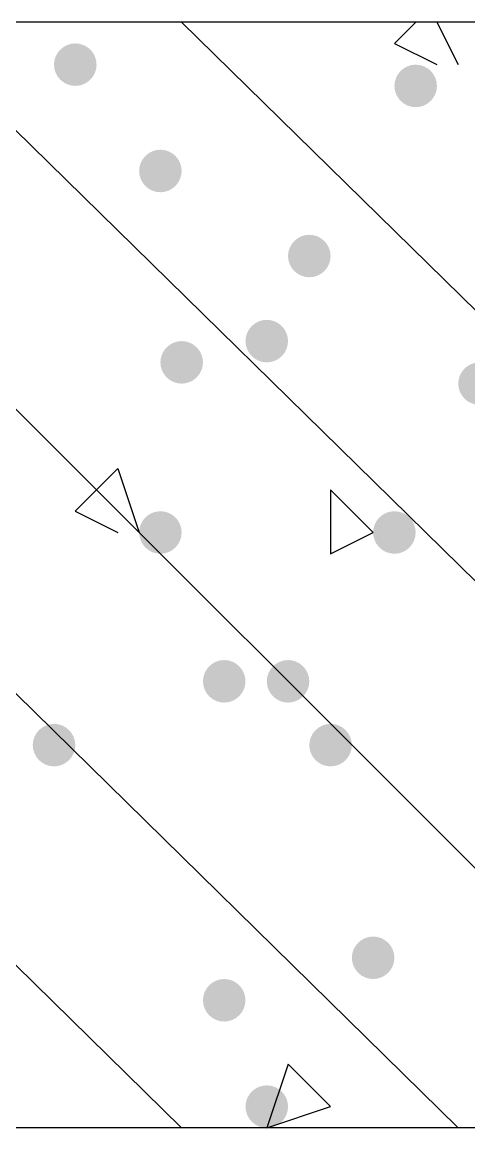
# Model space of a CAD drawing. Header units: inches. Extents: x 11 to 286, y 6 to 196.
# Drawn here: x 106.165 to 107.054, y 91.75 to 93.952 of the extents above; entities that cross this region are included whole.
import ezdxf

# ---------------------------------------------------------------- set-up
doc = ezdxf.new("R2010")
doc.units = ezdxf.units.IN
doc.header["$MEASUREMENT"] = 0
doc.layers.add('PDF_几何图形', color=7, linetype='Continuous')
doc.layers.add('PDF_实体填充', color=7, linetype='Continuous', true_color=0xffffff)

msp = doc.modelspace()

# ---------------------------------------------------------------- hatches: boundary and pattern name
at = {"layer": 'PDF_实体填充', "transparency": 33554559}
h = msp.add_hatch(color=7, dxfattribs=at)
edge = h.paths.add_edge_path(flags=0)
edge.add_spline(control_points=[(106.3131, 93.8671), (106.3131, 93.8438), (106.2941, 93.8248), (106.2708, 93.8248)], knot_values=[0, 0, 0, 0, 1, 1, 1, 1], degree=3, periodic=0)
edge.add_spline(control_points=[(106.2708, 93.8248), (106.2475, 93.8248), (106.2284, 93.8438), (106.2284, 93.8671)], knot_values=[0, 0, 0, 0, 1, 1, 1, 1], degree=3, periodic=0)
edge.add_line((106.2284, 93.8671), (106.2284, 93.8671))
edge.add_spline(control_points=[(106.2284, 93.8671), (106.2284, 93.8904), (106.2475, 93.9094), (106.2708, 93.9094)], knot_values=[0, 0, 0, 0, 1, 1, 1, 1], degree=3, periodic=0)
edge.add_spline(control_points=[(106.2708, 93.9094), (106.2941, 93.9094), (106.3131, 93.8904), (106.3131, 93.8671)], knot_values=[0, 0, 0, 0, 1, 1, 1, 1], degree=3, periodic=0)
edge.add_line((106.3131, 93.8671), (106.3131, 93.8671))
edge.add_line((106.3131, 93.8671), (106.3131, 93.8671))
h = msp.add_hatch(color=7, dxfattribs=at)
edge = h.paths.add_edge_path(flags=0)
edge.add_spline(control_points=[(106.9904, 93.8248), (106.9904, 93.8015), (106.9714, 93.7824), (106.9481, 93.7824)], knot_values=[0, 0, 0, 0, 1, 1, 1, 1], degree=3, periodic=0)
edge.add_spline(control_points=[(106.9481, 93.7824), (106.9248, 93.7824), (106.9058, 93.8015), (106.9058, 93.8248)], knot_values=[0, 0, 0, 0, 1, 1, 1, 1], degree=3, periodic=0)
edge.add_line((106.9058, 93.8248), (106.9058, 93.8248))
edge.add_spline(control_points=[(106.9058, 93.8248), (106.9058, 93.8481), (106.9248, 93.8671), (106.9481, 93.8671)], knot_values=[0, 0, 0, 0, 1, 1, 1, 1], degree=3, periodic=0)
edge.add_spline(control_points=[(106.9481, 93.8671), (106.9714, 93.8671), (106.9904, 93.8481), (106.9904, 93.8248)], knot_values=[0, 0, 0, 0, 1, 1, 1, 1], degree=3, periodic=0)
edge.add_line((106.9904, 93.8248), (106.9904, 93.8248))
edge.add_line((106.9904, 93.8248), (106.9904, 93.8248))
h = msp.add_hatch(color=7, dxfattribs=at)
edge = h.paths.add_edge_path(flags=0)
edge.add_spline(control_points=[(106.4824, 93.6554), (106.4824, 93.6322), (106.4634, 93.6131), (106.4401, 93.6131)], knot_values=[0, 0, 0, 0, 1, 1, 1, 1], degree=3, periodic=0)
edge.add_spline(control_points=[(106.4401, 93.6131), (106.4168, 93.6131), (106.3978, 93.6322), (106.3978, 93.6554)], knot_values=[0, 0, 0, 0, 1, 1, 1, 1], degree=3, periodic=0)
edge.add_line((106.3978, 93.6554), (106.3978, 93.6554))
edge.add_spline(control_points=[(106.3978, 93.6554), (106.3978, 93.6787), (106.4168, 93.6978), (106.4401, 93.6978)], knot_values=[0, 0, 0, 0, 1, 1, 1, 1], degree=3, periodic=0)
edge.add_spline(control_points=[(106.4401, 93.6978), (106.4634, 93.6978), (106.4824, 93.6787), (106.4824, 93.6554)], knot_values=[0, 0, 0, 0, 1, 1, 1, 1], degree=3, periodic=0)
edge.add_line((106.4824, 93.6554), (106.4824, 93.6554))
edge.add_line((106.4824, 93.6554), (106.4824, 93.6554))
h = msp.add_hatch(color=7, dxfattribs=at)
edge = h.paths.add_edge_path(flags=0)
edge.add_spline(control_points=[(106.7788, 93.4861), (106.7788, 93.4628), (106.7597, 93.4438), (106.7364, 93.4438)], knot_values=[0, 0, 0, 0, 1, 1, 1, 1], degree=3, periodic=0)
edge.add_spline(control_points=[(106.7364, 93.4438), (106.7132, 93.4438), (106.6941, 93.4628), (106.6941, 93.4861)], knot_values=[0, 0, 0, 0, 1, 1, 1, 1], degree=3, periodic=0)
edge.add_line((106.6941, 93.4861), (106.6941, 93.4861))
edge.add_spline(control_points=[(106.6941, 93.4861), (106.6941, 93.5094), (106.7132, 93.5284), (106.7364, 93.5284)], knot_values=[0, 0, 0, 0, 1, 1, 1, 1], degree=3, periodic=0)
edge.add_spline(control_points=[(106.7364, 93.5284), (106.7597, 93.5284), (106.7788, 93.5094), (106.7788, 93.4861)], knot_values=[0, 0, 0, 0, 1, 1, 1, 1], degree=3, periodic=0)
edge.add_line((106.7788, 93.4861), (106.7788, 93.4861))
edge.add_line((106.7788, 93.4861), (106.7788, 93.4861))
h = msp.add_hatch(color=7, dxfattribs=at)
edge = h.paths.add_edge_path(flags=0)
edge.add_spline(control_points=[(106.6941, 93.3168), (106.6941, 93.2935), (106.6751, 93.2744), (106.6518, 93.2744)], knot_values=[0, 0, 0, 0, 1, 1, 1, 1], degree=3, periodic=0)
edge.add_spline(control_points=[(106.6518, 93.2744), (106.6285, 93.2744), (106.6094, 93.2935), (106.6094, 93.3168)], knot_values=[0, 0, 0, 0, 1, 1, 1, 1], degree=3, periodic=0)
edge.add_line((106.6094, 93.3168), (106.6094, 93.3168))
edge.add_spline(control_points=[(106.6094, 93.3168), (106.6094, 93.3401), (106.6285, 93.3591), (106.6518, 93.3591)], knot_values=[0, 0, 0, 0, 1, 1, 1, 1], degree=3, periodic=0)
edge.add_spline(control_points=[(106.6518, 93.3591), (106.6751, 93.3591), (106.6941, 93.3401), (106.6941, 93.3168)], knot_values=[0, 0, 0, 0, 1, 1, 1, 1], degree=3, periodic=0)
edge.add_line((106.6941, 93.3168), (106.6941, 93.3168))
edge.add_line((106.6941, 93.3168), (106.6941, 93.3168))
h = msp.add_hatch(color=7, dxfattribs=at)
edge = h.paths.add_edge_path(flags=0)
edge.add_spline(control_points=[(106.5248, 93.2744), (106.5248, 93.2512), (106.5057, 93.2321), (106.4824, 93.2321)], knot_values=[0, 0, 0, 0, 1, 1, 1, 1], degree=3, periodic=0)
edge.add_spline(control_points=[(106.4824, 93.2321), (106.4592, 93.2321), (106.4401, 93.2512), (106.4401, 93.2744)], knot_values=[0, 0, 0, 0, 1, 1, 1, 1], degree=3, periodic=0)
edge.add_line((106.4401, 93.2744), (106.4401, 93.2744))
edge.add_spline(control_points=[(106.4401, 93.2744), (106.4401, 93.2977), (106.4592, 93.3168), (106.4824, 93.3168)], knot_values=[0, 0, 0, 0, 1, 1, 1, 1], degree=3, periodic=0)
edge.add_spline(control_points=[(106.4824, 93.3168), (106.5057, 93.3168), (106.5248, 93.2977), (106.5248, 93.2744)], knot_values=[0, 0, 0, 0, 1, 1, 1, 1], degree=3, periodic=0)
edge.add_line((106.5248, 93.2744), (106.5248, 93.2744))
edge.add_line((106.5248, 93.2744), (106.5248, 93.2744))
h = msp.add_hatch(color=7, dxfattribs=at)
edge = h.paths.add_edge_path(flags=0)
edge.add_spline(control_points=[(107.1174, 93.2321), (107.1174, 93.2088), (107.0984, 93.1898), (107.0751, 93.1898)], knot_values=[0, 0, 0, 0, 1, 1, 1, 1], degree=3, periodic=0)
edge.add_spline(control_points=[(107.0751, 93.1898), (107.0518, 93.1898), (107.0328, 93.2088), (107.0328, 93.2321)], knot_values=[0, 0, 0, 0, 1, 1, 1, 1], degree=3, periodic=0)
edge.add_line((107.0328, 93.2321), (107.0328, 93.2321))
edge.add_spline(control_points=[(107.0328, 93.2321), (107.0328, 93.2554), (107.0518, 93.2744), (107.0751, 93.2744)], knot_values=[0, 0, 0, 0, 1, 1, 1, 1], degree=3, periodic=0)
edge.add_spline(control_points=[(107.0751, 93.2744), (107.0984, 93.2744), (107.1174, 93.2554), (107.1174, 93.2321)], knot_values=[0, 0, 0, 0, 1, 1, 1, 1], degree=3, periodic=0)
edge.add_line((107.1174, 93.2321), (107.1174, 93.2321))
edge.add_line((107.1174, 93.2321), (107.1174, 93.2321))
h = msp.add_hatch(color=7, dxfattribs=at)
edge = h.paths.add_edge_path(flags=0)
edge.add_spline(control_points=[(106.4824, 92.9358), (106.4824, 92.9125), (106.4634, 92.8934), (106.4401, 92.8934)], knot_values=[0, 0, 0, 0, 1, 1, 1, 1], degree=3, periodic=0)
edge.add_spline(control_points=[(106.4401, 92.8934), (106.4168, 92.8934), (106.3978, 92.9125), (106.3978, 92.9358)], knot_values=[0, 0, 0, 0, 1, 1, 1, 1], degree=3, periodic=0)
edge.add_line((106.3978, 92.9358), (106.3978, 92.9358))
edge.add_spline(control_points=[(106.3978, 92.9358), (106.3978, 92.9591), (106.4168, 92.9781), (106.4401, 92.9781)], knot_values=[0, 0, 0, 0, 1, 1, 1, 1], degree=3, periodic=0)
edge.add_spline(control_points=[(106.4401, 92.9781), (106.4634, 92.9781), (106.4824, 92.9591), (106.4824, 92.9358)], knot_values=[0, 0, 0, 0, 1, 1, 1, 1], degree=3, periodic=0)
edge.add_line((106.4824, 92.9358), (106.4824, 92.9358))
edge.add_line((106.4824, 92.9358), (106.4824, 92.9358))
h = msp.add_hatch(color=7, dxfattribs=at)
edge = h.paths.add_edge_path(flags=0)
edge.add_spline(control_points=[(106.9481, 92.9358), (106.9481, 92.9125), (106.9291, 92.8934), (106.9058, 92.8934)], knot_values=[0, 0, 0, 0, 1, 1, 1, 1], degree=3, periodic=0)
edge.add_spline(control_points=[(106.9058, 92.8934), (106.8825, 92.8934), (106.8634, 92.9125), (106.8634, 92.9358)], knot_values=[0, 0, 0, 0, 1, 1, 1, 1], degree=3, periodic=0)
edge.add_line((106.8634, 92.9358), (106.8634, 92.9358))
edge.add_spline(control_points=[(106.8634, 92.9358), (106.8634, 92.9591), (106.8825, 92.9781), (106.9058, 92.9781)], knot_values=[0, 0, 0, 0, 1, 1, 1, 1], degree=3, periodic=0)
edge.add_spline(control_points=[(106.9058, 92.9781), (106.9291, 92.9781), (106.9481, 92.9591), (106.9481, 92.9358)], knot_values=[0, 0, 0, 0, 1, 1, 1, 1], degree=3, periodic=0)
edge.add_line((106.9481, 92.9358), (106.9481, 92.9358))
edge.add_line((106.9481, 92.9358), (106.9481, 92.9358))
h = msp.add_hatch(color=7, dxfattribs=at)
edge = h.paths.add_edge_path(flags=0)
edge.add_spline(control_points=[(106.6094, 92.6394), (106.6094, 92.6162), (106.5904, 92.5971), (106.5671, 92.5971)], knot_values=[0, 0, 0, 0, 1, 1, 1, 1], degree=3, periodic=0)
edge.add_spline(control_points=[(106.5671, 92.5971), (106.5438, 92.5971), (106.5248, 92.6162), (106.5248, 92.6394)], knot_values=[0, 0, 0, 0, 1, 1, 1, 1], degree=3, periodic=0)
edge.add_line((106.5248, 92.6394), (106.5248, 92.6394))
edge.add_spline(control_points=[(106.5248, 92.6394), (106.5248, 92.6627), (106.5438, 92.6818), (106.5671, 92.6818)], knot_values=[0, 0, 0, 0, 1, 1, 1, 1], degree=3, periodic=0)
edge.add_spline(control_points=[(106.5671, 92.6818), (106.5904, 92.6818), (106.6094, 92.6627), (106.6094, 92.6394)], knot_values=[0, 0, 0, 0, 1, 1, 1, 1], degree=3, periodic=0)
edge.add_line((106.6094, 92.6394), (106.6094, 92.6394))
edge.add_line((106.6094, 92.6394), (106.6094, 92.6394))
h = msp.add_hatch(color=7, dxfattribs=at)
edge = h.paths.add_edge_path(flags=0)
edge.add_spline(control_points=[(106.7364, 92.6394), (106.7364, 92.6162), (106.7174, 92.5971), (106.6941, 92.5971)], knot_values=[0, 0, 0, 0, 1, 1, 1, 1], degree=3, periodic=0)
edge.add_spline(control_points=[(106.6941, 92.5971), (106.6708, 92.5971), (106.6518, 92.6162), (106.6518, 92.6394)], knot_values=[0, 0, 0, 0, 1, 1, 1, 1], degree=3, periodic=0)
edge.add_line((106.6518, 92.6394), (106.6518, 92.6394))
edge.add_spline(control_points=[(106.6518, 92.6394), (106.6518, 92.6627), (106.6708, 92.6818), (106.6941, 92.6818)], knot_values=[0, 0, 0, 0, 1, 1, 1, 1], degree=3, periodic=0)
edge.add_spline(control_points=[(106.6941, 92.6818), (106.7174, 92.6818), (106.7364, 92.6627), (106.7364, 92.6394)], knot_values=[0, 0, 0, 0, 1, 1, 1, 1], degree=3, periodic=0)
edge.add_line((106.7364, 92.6394), (106.7364, 92.6394))
edge.add_line((106.7364, 92.6394), (106.7364, 92.6394))
h = msp.add_hatch(color=7, dxfattribs=at)
edge = h.paths.add_edge_path(flags=0)
edge.add_spline(control_points=[(106.2708, 92.5124), (106.2708, 92.4892), (106.2517, 92.4701), (106.2284, 92.4701)], knot_values=[0, 0, 0, 0, 1, 1, 1, 1], degree=3, periodic=0)
edge.add_spline(control_points=[(106.2284, 92.4701), (106.2052, 92.4701), (106.1861, 92.4892), (106.1861, 92.5124)], knot_values=[0, 0, 0, 0, 1, 1, 1, 1], degree=3, periodic=0)
edge.add_line((106.1861, 92.5124), (106.1861, 92.5124))
edge.add_spline(control_points=[(106.1861, 92.5124), (106.1861, 92.5357), (106.2052, 92.5548), (106.2284, 92.5548)], knot_values=[0, 0, 0, 0, 1, 1, 1, 1], degree=3, periodic=0)
edge.add_spline(control_points=[(106.2284, 92.5548), (106.2517, 92.5548), (106.2708, 92.5357), (106.2708, 92.5124)], knot_values=[0, 0, 0, 0, 1, 1, 1, 1], degree=3, periodic=0)
edge.add_line((106.2708, 92.5124), (106.2708, 92.5124))
edge.add_line((106.2708, 92.5124), (106.2708, 92.5124))
h = msp.add_hatch(color=7, dxfattribs=at)
edge = h.paths.add_edge_path(flags=0)
edge.add_spline(control_points=[(106.8211, 92.5124), (106.8211, 92.4892), (106.8021, 92.4701), (106.7788, 92.4701)], knot_values=[0, 0, 0, 0, 1, 1, 1, 1], degree=3, periodic=0)
edge.add_spline(control_points=[(106.7788, 92.4701), (106.7555, 92.4701), (106.7364, 92.4892), (106.7364, 92.5124)], knot_values=[0, 0, 0, 0, 1, 1, 1, 1], degree=3, periodic=0)
edge.add_line((106.7364, 92.5124), (106.7364, 92.5124))
edge.add_spline(control_points=[(106.7364, 92.5124), (106.7364, 92.5357), (106.7555, 92.5548), (106.7788, 92.5548)], knot_values=[0, 0, 0, 0, 1, 1, 1, 1], degree=3, periodic=0)
edge.add_spline(control_points=[(106.7788, 92.5548), (106.8021, 92.5548), (106.8211, 92.5357), (106.8211, 92.5124)], knot_values=[0, 0, 0, 0, 1, 1, 1, 1], degree=3, periodic=0)
edge.add_line((106.8211, 92.5124), (106.8211, 92.5124))
edge.add_line((106.8211, 92.5124), (106.8211, 92.5124))
h = msp.add_hatch(color=7, dxfattribs=at)
edge = h.paths.add_edge_path(flags=0)
edge.add_spline(control_points=[(106.9058, 92.0891), (106.9058, 92.0658), (106.8867, 92.0468), (106.8634, 92.0468)], knot_values=[0, 0, 0, 0, 1, 1, 1, 1], degree=3, periodic=0)
edge.add_spline(control_points=[(106.8634, 92.0468), (106.8402, 92.0468), (106.8211, 92.0658), (106.8211, 92.0891)], knot_values=[0, 0, 0, 0, 1, 1, 1, 1], degree=3, periodic=0)
edge.add_line((106.8211, 92.0891), (106.8211, 92.0891))
edge.add_spline(control_points=[(106.8211, 92.0891), (106.8211, 92.1124), (106.8402, 92.1314), (106.8634, 92.1314)], knot_values=[0, 0, 0, 0, 1, 1, 1, 1], degree=3, periodic=0)
edge.add_spline(control_points=[(106.8634, 92.1314), (106.8867, 92.1314), (106.9058, 92.1124), (106.9058, 92.0891)], knot_values=[0, 0, 0, 0, 1, 1, 1, 1], degree=3, periodic=0)
edge.add_line((106.9058, 92.0891), (106.9058, 92.0891))
edge.add_line((106.9058, 92.0891), (106.9058, 92.0891))
h = msp.add_hatch(color=7, dxfattribs=at)
edge = h.paths.add_edge_path(flags=0)
edge.add_spline(control_points=[(106.6094, 92.0044), (106.6094, 91.9812), (106.5904, 91.9621), (106.5671, 91.9621)], knot_values=[0, 0, 0, 0, 1, 1, 1, 1], degree=3, periodic=0)
edge.add_spline(control_points=[(106.5671, 91.9621), (106.5438, 91.9621), (106.5248, 91.9812), (106.5248, 92.0044)], knot_values=[0, 0, 0, 0, 1, 1, 1, 1], degree=3, periodic=0)
edge.add_line((106.5248, 92.0044), (106.5248, 92.0044))
edge.add_spline(control_points=[(106.5248, 92.0044), (106.5248, 92.0277), (106.5438, 92.0468), (106.5671, 92.0468)], knot_values=[0, 0, 0, 0, 1, 1, 1, 1], degree=3, periodic=0)
edge.add_spline(control_points=[(106.5671, 92.0468), (106.5904, 92.0468), (106.6094, 92.0277), (106.6094, 92.0044)], knot_values=[0, 0, 0, 0, 1, 1, 1, 1], degree=3, periodic=0)
edge.add_line((106.6094, 92.0044), (106.6094, 92.0044))
edge.add_line((106.6094, 92.0044), (106.6094, 92.0044))
h = msp.add_hatch(color=7, dxfattribs=at)
edge = h.paths.add_edge_path(flags=0)
edge.add_spline(control_points=[(106.6941, 91.7928), (106.6941, 91.7695), (106.6751, 91.7504), (106.6518, 91.7504)], knot_values=[0, 0, 0, 0, 1, 1, 1, 1], degree=3, periodic=0)
edge.add_spline(control_points=[(106.6518, 91.7504), (106.6285, 91.7504), (106.6094, 91.7695), (106.6094, 91.7928)], knot_values=[0, 0, 0, 0, 1, 1, 1, 1], degree=3, periodic=0)
edge.add_line((106.6094, 91.7928), (106.6094, 91.7928))
edge.add_spline(control_points=[(106.6094, 91.7928), (106.6094, 91.8161), (106.6285, 91.8351), (106.6518, 91.8351)], knot_values=[0, 0, 0, 0, 1, 1, 1, 1], degree=3, periodic=0)
edge.add_spline(control_points=[(106.6518, 91.8351), (106.6751, 91.8351), (106.6941, 91.8161), (106.6941, 91.7928)], knot_values=[0, 0, 0, 0, 1, 1, 1, 1], degree=3, periodic=0)
edge.add_line((106.6941, 91.7928), (106.6941, 91.7928))
edge.add_line((106.6941, 91.7928), (106.6941, 91.7928))

# ---------------------------------------------------------------- linework, layer by layer
at = {"layer": 'PDF_几何图形'}
for p, q in [((121.7224, 93.9518), (82.5218, 93.9518)), ((104.2388, 93.9518), (106.4824, 91.7504)), ((104.7891, 93.9518), (107.0328, 91.7504)), ((105.3818, 93.9518), (107.5831, 91.7504)), ((105.9321, 93.9518), (108.1758, 91.7504)), ((106.4824, 93.9518), (108.7261, 91.7504)), ((106.9481, 93.9518), (106.9058, 93.9094)), ((106.9904, 93.9518), (107.0328, 93.8671)), ((106.9058, 93.9094), (106.9904, 93.8671)), ((106.3554, 93.0628), (106.2708, 92.9781)), ((106.3554, 93.0628), (106.3978, 92.9358)), ((106.7788, 93.0204), (106.8634, 92.9358)), ((106.7788, 93.0204), (106.7788, 92.8934)), ((106.2708, 92.9781), (106.3554, 92.9358)), ((106.7788, 92.8934), (106.8634, 92.9358)), ((106.6941, 91.8774), (106.6518, 91.7504)), ((106.6941, 91.8774), (106.7788, 91.7928)), ((106.6518, 91.7504), (106.7788, 91.7928)), ((121.7224, 91.7504), (84.6384, 91.7504))]:
    msp.add_line(p, q, dxfattribs=at)

doc.saveas('drawing.dxf')
